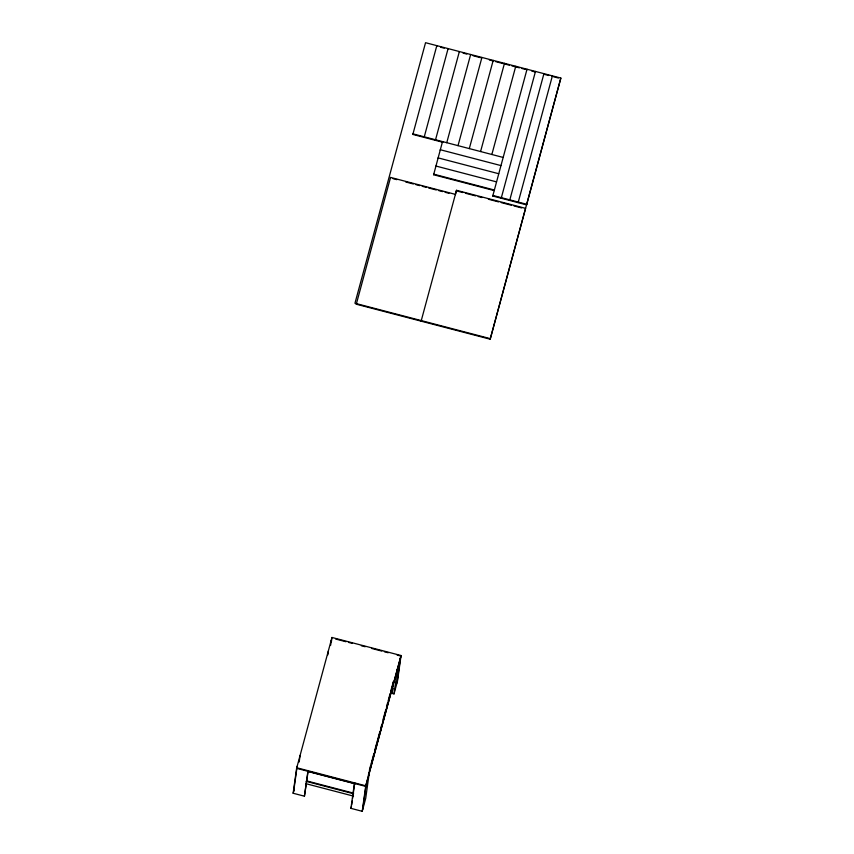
<?xml version="1.0" encoding="UTF-8"?>
<svg xmlns="http://www.w3.org/2000/svg" width="854" height="854" viewBox="0 0 854 854"><rect width="100%" height="100%" fill="white"/><g stroke="black" fill="none" stroke-linecap="round" stroke-linejoin="round"><path stroke-width="1.28" d="M421.118 321.157L456.495 190.303L525.552 208.355L490.185 339.209L356.289 304.205L356.364 303.629M308.251 770.554L304.43 796.195L293.146 793.249L296.69 767.746L365.747 785.808L362.213 811.3L350.941 808.354L354.399 783.428M293.701 791.21L297.16 766.294M299.188 761.992L300.106 755.438M304.43 796.195L307.888 771.269M390.481 177.995L390.556 177.418L455.395 194.37M327.861 654.869L328.406 650.94M330.626 645.325L331.352 640.084M331.352 641.984L331.726 639.358M331.907 638.045L331.982 637.468L401.049 655.52L397.505 681.022L394.014 693.907L391.901 693.363L393.534 681.556M442.916 142.298L412.845 134.43L412.92 133.854L503.123 157.435M424.118 137.377L448.094 48.593L448.019 49.169M436.736 46.223L436.821 45.646L412.845 134.43M435.391 140.334L459.367 51.539L459.292 52.115M433.618 174.739L433.693 174.163L494.306 190.015L494.22 190.581L433.618 174.739L442.521 141.593L442.447 142.17M435.828 166.594L435.903 166.028L496.505 181.87M438.027 158.46L438.113 157.883L498.715 173.725M440.237 150.315L440.312 149.738L500.924 165.58M351.667 805.002L352.222 801.073M352.585 798.447L354.762 782.712M362.769 809.261L366.227 784.346M369.163 773.489L365.704 798.405L362.213 811.3M470.565 55.062L470.65 54.496L446.749 142.703M456.495 190.303L455.374 194.701M394.014 693.907L397.473 668.992M396.95 683.051L400.409 658.135M504.394 63.911L504.468 63.335L480.578 151.542M492.747 196.014L492.833 195.438L526.662 204.277L526.576 204.853L492.747 196.014L527.025 69.227L526.939 69.804M515.667 66.858L515.752 66.281L491.851 154.489M501.213 198.224L535.479 71.437L535.405 72.014L531.775 71.063M490.185 339.209L560.854 78.077L425.548 42.7L354.954 303.255L490.26 338.632M509.667 200.434L543.934 73.647M518.122 202.644L552.389 75.857L552.314 76.433M560.854 78.077L526.576 204.853M356.289 304.205L390.556 177.418M458.022 145.65L481.923 57.442M331.982 637.468L296.605 768.322L365.672 786.385L400.964 656.096L397.131 655.093M293.146 793.249L294.352 788.797M469.305 148.596L493.196 60.388L493.121 60.965L489.363 59.983M350.941 808.354L351.485 806.315M369.387 770.308L370.508 765.867M371.127 763.86L373.924 753.559M374.618 750.986L376.443 743.973M377.062 741.966L379.849 731.664M380.542 729.092L381.599 725.227M383.072 719.506L385.784 709.77M386.478 707.197L387.609 702.757M388.218 700.76L390.043 693.747M390.748 691.174L393.459 681.439M368.362 775.176L393.491 682.453M365.747 785.808L401.049 655.52M391.901 693.363L393.203 688.537M440.504 47.205L444.261 48.187M463.049 53.097L466.807 54.08M473.073 55.723L480.588 57.688M495.619 61.616L503.145 63.58M505.643 64.231L509.4 65.224M511.909 65.875L519.424 67.84M521.933 68.491L525.69 69.473M543.859 74.223L548.684 75.494M553.52 76.753L558.356 78.013M457.691 191.211L462.804 192.545M465.366 193.217L475.593 195.886M478.155 196.559L481.987 197.562M488.392 199.228L498.619 201.907M501.181 202.579L511.407 205.248M513.969 205.921L521.634 207.928M393.021 178.657L396.832 179.66M405.735 181.987L413.357 183.973M415.898 184.645L419.72 185.638M422.26 186.3L426.071 187.304M428.612 187.965L436.245 189.962M438.785 190.623L442.596 191.616M445.137 192.289L448.958 193.282M335.665 639.027L345.966 641.728M348.528 642.389L352.36 643.393M361.317 645.731L365.16 646.734M371.554 648.41L381.781 651.09M384.343 651.751L388.175 652.755M307.515 771.375L355.232 783.855M306.554 780.866L353.588 793.163M306.138 781.346L353.503 793.729M305.817 783.652L353.524 796.12"/></g></svg>
